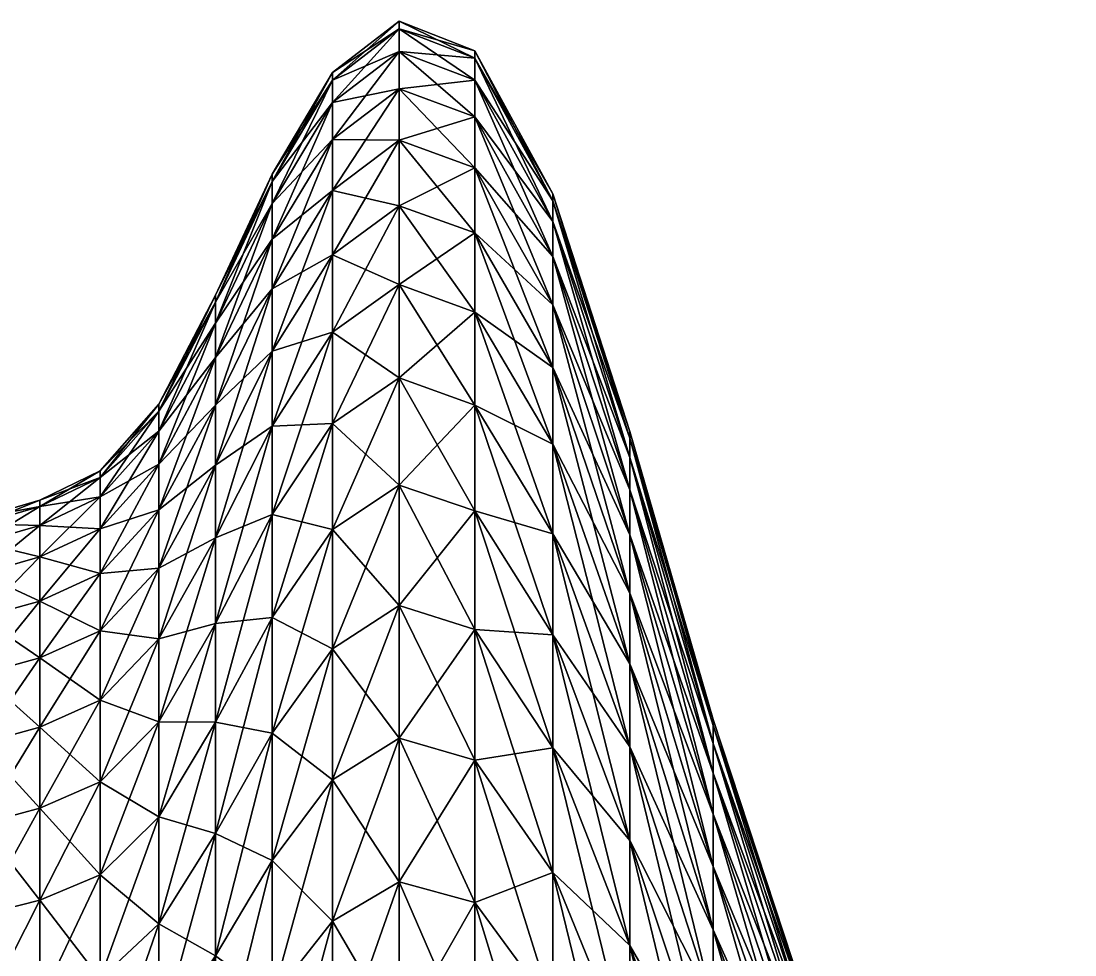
# Model space of a CAD drawing. Header units: millimetres. Extents: x -159343 to -156938, y -78749 to -77939.
# Drawn here: x -157414.814 to -157411.963, y -78053.363 to -78050.836 of the extents above; entities that cross this region are included whole.
import ezdxf

# ---------------------------------------------------------------- set-up
doc = ezdxf.new("R2010")
doc.units = ezdxf.units.MM
doc.header["$LTSCALE"] = 2
doc.header["$MEASUREMENT"] = 0
doc.layers.get('0').update_dxf_attribs({"linetype": 'CONTINUOUS'})

# ---------------------------------------------------------------- blocks, each defined once
blk = doc.blocks.new('Rectangle34354600')
at = {"color": 0}
mesh = blk.add_polyface(dxfattribs=at)
corners = [(-1.7927, 2.0517, -0.4671), (-2.553, 2.303, -0.4132), (-2.5954, 2.303, -0.8312), (-1.8392, 2.0517, -0.934), (-3.2131, 2.6093, -0.3697), (-3.2513, 2.6093, -0.7447), (-2.665, 2.303, -1.249), (-1.916, 2.0517, -1.398), (-3.3139, 2.6093, -1.12), (-2.7606, 2.303, -1.6616), (-2.0226, 2.0517, -1.8561), (-3.3997, 2.6093, -1.4906), (-2.8813, 2.303, -2.0641), (-2.1583, 2.0517, -2.3053), (-3.5079, 2.6093, -1.8517), (-3.6577, 2.9899, -0.3471), (-3.2001, 2.6093, 0), (-3.6374, 2.6093, -2.1982), (-3.0262, 2.303, -2.4514), (-1.777, 2.0517, 0), (-2.5386, 2.303, 0), (-2.5158, 2.0517, -3.1683), (-3.1976, 2.303, -2.8276), (-3.3968, 2.303, -3.1976), (-2.7375, 2.0517, -3.5819), (-3.6209, 2.303, -3.557), (-2.3226, 2.0517, -2.7428), (-3.7908, 2.6093, -2.5348), (-3.6209, 2.303, 3.557), (-2.986, 2.0517, 3.9812), (-3.2598, 2.0517, 4.3636), (-3.3968, 2.303, 3.1976), (-2.7375, 2.0517, 3.582), (-3.1976, 2.303, 2.8276), (-2.5158, 2.0517, 3.1683), (-3.6374, 2.6093, 2.1982), (-3.0262, 2.303, 2.4514), (-2.3226, 2.0517, 2.7428), (-2.1583, 2.0517, 2.3053), (-2.8813, 2.303, 2.0641), (-2.7606, 2.303, 1.6616), (-2.0226, 2.0517, 1.8561), (-3.5079, 2.6093, 1.8517), (-3.3997, 2.6093, 1.4906), (-2.665, 2.303, 1.249), (-1.916, 2.0517, 1.398), (-3.3139, 2.6093, 1.12), (-2.5954, 2.303, 0.8312), (-1.8392, 2.0517, 0.934), (-3.2513, 2.6093, 0.7447), (-2.553, 2.303, 0.4132), (-1.7927, 2.0517, 0.4671), (-3.2131, 2.6093, 0.3697), (-3.6464, 2.9899, 0), (-3.6577, 2.9899, 0.3471)]
mesh.append_faces([[corners[k] for k in face] for face in [(0, 1, 2), (2, 3, 0), (1, 4, 5), (5, 2, 1), (3, 2, 6), (6, 7, 3), (2, 5, 8), (8, 6, 2), (7, 6, 9), (9, 10, 7), (6, 8, 11), (11, 9, 6), (10, 9, 12), (12, 13, 10), (9, 11, 14), (14, 12, 9), (15, 4, 16), (12, 14, 17), (13, 12, 18), (1, 0, 19), (4, 1, 20), (21, 22, 23), (24, 23, 25), (27, 22, 18), (28, 29, 30), (29, 28, 31), (31, 32, 29), (32, 31, 33), (33, 34, 32), (34, 33, 36), (38, 39, 40), (40, 41, 38), (39, 42, 43), (43, 40, 39), (41, 40, 44), (44, 45, 41), (40, 43, 46), (46, 44, 40), (45, 44, 47), (47, 48, 45), (44, 46, 49), (49, 47, 44), (48, 47, 50), (50, 51, 48), (47, 49, 52), (52, 50, 47), (50, 52, 16), (51, 50, 20), (39, 38, 37), (42, 39, 36), (54, 52, 49)]], dxfattribs={"vtx0": -1, "vtx1": -1, "vtx2": -1, "color": 0})
mesh.append_faces([[corners[k] for k in face] for face in [(17, 18, 12), (19, 20, 1), (20, 16, 4), (26, 18, 22), (35, 36, 33), (36, 37, 34), (53, 16, 52), (16, 20, 50), (20, 19, 51), (37, 36, 39)]], dxfattribs={"vtx1": -1, "vtx2": -1, "color": 0})
mesh = blk.add_polyface(dxfattribs=at)
corners = [(-1.2988, 1.836, -2.0462), (-2.0226, 2.0517, -1.8561), (-2.1583, 2.0517, -2.3053), (-3.0262, 2.303, -2.4514), (-2.3226, 2.0517, -2.7428), (-1.6329, 1.836, -3.0285), (-1.4493, 1.836, -2.5412), (-2.1982, 1.2377, -5.9225), (-2.2519, 1.4339, -5.8677), (-2.6507, 1.4339, -6.2936), (-1.8259, 1.2377, -5.467), (-1.8826, 1.4339, -5.4176), (-1.8477, 1.836, -3.5029), (-2.5158, 2.0517, -3.1683), (-2.7375, 2.0517, -3.5819), (-2.0912, 1.836, -3.9593), (-3.3968, 2.303, -3.1976), (-1.5578, 1.6365, -4.2691), (-2.3634, 1.836, -4.3972), (-1.8503, 1.6365, -4.7401), (-2.986, 2.0517, -3.9812), (-2.6639, 1.836, -4.8162), (-2.1735, 1.6365, -5.1905), (-3.2598, 2.0517, -4.3636), (-2.9923, 1.836, -5.2159), (-2.5276, 1.6365, -5.6209), (-2.9128, 1.6365, -6.0315), (-1.5438, 1.4339, -4.9449), (-3.1976, 2.303, -2.8276), (-2.596, 1.2377, -6.3483), (-3.0766, 1.4339, -6.6924), (-2.6507, 1.4339, 6.2936), (-2.596, 1.2377, 6.3483), (-3.0218, 1.2377, 6.7461), (-3.0766, 1.4339, 6.6924), (-2.9128, 1.6365, 6.0315), (-2.2519, 1.4339, 5.8677), (-2.1982, 1.2377, 5.9225), (-1.8825, 1.4339, 5.4176), (-1.8259, 1.2377, 5.467), (-1.5438, 1.4339, 4.9449), (-2.5275, 1.6365, 5.6209), (-2.9923, 1.836, 5.2159), (-2.6639, 1.836, 4.8162), (-2.1735, 1.6365, 5.1906), (-2.3634, 1.836, 4.3972), (-1.8503, 1.6365, 4.7401), (-2.986, 2.0517, 3.9812), (-2.0912, 1.836, 3.9593), (-1.5578, 1.6365, 4.2691), (-2.7375, 2.0517, 3.582), (-1.8477, 1.836, 3.5029), (-2.5158, 2.0517, 3.1683), (-2.3226, 2.0517, 2.7428), (-1.6329, 1.836, 3.0285), (-1.4493, 1.836, 2.5412), (-2.1583, 2.0517, 2.3053), (-2.0226, 2.0517, 1.8561)]
mesh.append_faces([[corners[k] for k in face] for face in [(0, 1, 2), (6, 2, 4), (12, 13, 14), (14, 15, 12), (16, 14, 13), (17, 15, 18), (18, 19, 17), (15, 14, 20), (20, 18, 15), (19, 18, 21), (21, 22, 19), (18, 20, 23), (23, 21, 18), (22, 21, 24), (24, 25, 22), (8, 25, 26), (11, 22, 25), (13, 12, 5), (27, 19, 22), (28, 13, 4), (36, 37, 32), (38, 39, 37), (41, 42, 43), (43, 44, 41), (44, 43, 45), (45, 46, 44), (47, 45, 43), (46, 45, 48), (48, 49, 46), (45, 47, 50), (50, 48, 45), (49, 48, 51), (48, 50, 52), (52, 51, 48), (42, 41, 35), (51, 52, 53), (38, 44, 46), (36, 41, 44), (55, 56, 57), (56, 55, 54)]], dxfattribs={"vtx0": -1, "vtx1": -1, "vtx2": -1, "color": 0})
mesh.append_faces([[corners[k] for k in face] for face in [(7, 8, 9), (10, 11, 8), (25, 8, 11), (22, 11, 27), (33, 34, 31), (37, 36, 38), (39, 38, 40), (41, 36, 31), (46, 40, 38), (44, 38, 36)]], dxfattribs={"vtx0": -1, "vtx2": -1, "color": 0})
mesh.append_faces([[corners[k] for k in face] for face in [(3, 4, 2), (4, 5, 6), (5, 4, 13), (31, 32, 33), (31, 35, 41), (53, 54, 51), (54, 53, 56)]], dxfattribs={"vtx1": -1, "vtx2": -1, "color": 0})
mesh.append_faces([[corners[k] for k in face] for face in [(26, 9, 8), (29, 9, 30), (35, 31, 34), (32, 31, 36)]], dxfattribs={"vtx2": -1, "color": 0})
mesh = blk.add_polyface(dxfattribs=at)
corners = [(-1.0474, 1.836, -0.5205), (-1.7927, 2.0517, -0.4671), (-1.8392, 2.0517, -0.934), (-1.0978, 1.836, -1.0353), (-0.4863, 1.6365, -1.1174), (-1.1816, 1.836, -1.5441), (-1.916, 2.0517, -1.398), (-0.5764, 1.6365, -1.6645), (-1.2988, 1.836, -2.0462), (-0.7025, 1.6365, -2.2044), (-2.0226, 2.0517, -1.8561), (-1.4493, 1.836, -2.5412), (-0.865, 1.6365, -2.7375), (-2.1583, 2.0517, -2.3053), (-1.0306, 1.836, 0), (-1.777, 2.0517, 0), (-1.6329, 1.836, -3.0285), (-1.0637, 1.6365, -3.2642), (-0.891, 1.2377, -3.9661), (-0.9621, 1.4339, -3.9375), (-1.2366, 1.4339, -4.451), (-1.5438, 1.4339, -4.9449), (-1.482, 1.2377, -4.9862), (-1.1694, 1.2377, -4.4844), (-1.8826, 1.4339, -5.4176), (-1.2957, 1.6365, -3.7773), (-1.8477, 1.836, -3.5029), (-2.0912, 1.836, -3.9593), (-1.5578, 1.6365, -4.2691), (-0.7213, 1.4339, -3.4061), (-1.8503, 1.6365, -4.7401), (-1.5438, 1.4339, 4.9449), (-1.482, 1.2377, 4.9862), (-1.8259, 1.2377, 5.467), (-1.2366, 1.4339, 4.451), (-1.1694, 1.2377, 4.4844), (-0.9621, 1.4339, 3.9375), (-0.891, 1.2377, 3.9661), (-1.8477, 1.836, 3.5029), (-1.2957, 1.6365, 3.7773), (-1.5578, 1.6365, 4.2691), (-1.0637, 1.6365, 3.2642), (-0.7213, 1.4339, 3.4061), (-1.8503, 1.6365, 4.7401), (-1.6329, 1.836, 3.0285), (-0.865, 1.6365, 2.7375), (-1.4493, 1.836, 2.5412), (-1.2988, 1.836, 2.0462), (-0.7025, 1.6365, 2.2044), (-2.0226, 2.0517, 1.8561), (-1.1816, 1.836, 1.5441), (-1.916, 2.0517, 1.398), (-0.5764, 1.6365, 1.6645), (-1.0978, 1.836, 1.0353), (-1.8392, 2.0517, 0.934), (-0.4863, 1.6365, 1.1174), (-1.0474, 1.836, 0.5205), (-1.7927, 2.0517, 0.4671)]
mesh.append_faces([[corners[k] for k in face] for face in [(0, 1, 2), (2, 3, 0), (4, 3, 5), (3, 2, 6), (6, 5, 3), (7, 5, 8), (8, 9, 7), (5, 6, 10), (10, 8, 5), (9, 8, 11), (11, 12, 9), (13, 11, 8), (1, 0, 14), (12, 11, 16), (21, 22, 23), (25, 26, 27), (27, 28, 25), (26, 25, 17), (20, 28, 30), (19, 25, 28), (31, 32, 33), (34, 35, 32), (36, 37, 35), (38, 39, 40), (36, 39, 41), (34, 40, 39), (31, 43, 40), (39, 38, 44), (45, 46, 47), (47, 48, 45), (49, 47, 46), (48, 47, 50), (47, 49, 51), (51, 50, 47), (52, 50, 53), (50, 51, 54), (54, 53, 50), (55, 53, 56), (53, 54, 57), (57, 56, 53), (46, 45, 41), (56, 57, 15)]], dxfattribs={"vtx0": -1, "vtx1": -1, "vtx2": -1, "color": 0})
mesh.append_faces([[corners[k] for k in face] for face in [(18, 19, 20), (23, 20, 21), (22, 21, 24), (25, 19, 29), (30, 21, 20), (28, 20, 19), (32, 31, 34), (35, 34, 36), (39, 36, 34), (40, 34, 31)]], dxfattribs={"vtx0": -1, "vtx2": -1, "color": 0})
mesh.append_faces([[corners[k] for k in face] for face in [(14, 15, 1), (16, 17, 12), (29, 17, 25), (17, 16, 26), (44, 41, 39), (42, 41, 45), (41, 44, 46), (15, 14, 56)]], dxfattribs={"vtx1": -1, "vtx2": -1, "color": 0})
mesh.append_faces([[corners[k] for k in face] for face in [(41, 42, 36)]], dxfattribs={"vtx2": -1, "color": 0})
mesh = blk.add_polyface(dxfattribs=at)
corners = [(-0.0629, 1.4339, -0.5832), (0.0138, 1.2377, -0.5823), (0.0336, 1.2377, 0), (-0.0438, 1.4339, 0), (-0.7213, 1.4339, -3.4061), (-0.6498, 1.2377, -3.4357), (-0.4453, 1.2377, -2.8901), (-0.5158, 1.4339, -2.86), (-0.12, 1.4339, -1.1626), (-0.0451, 1.2377, -1.1677), (-0.2148, 1.4339, -1.7364), (-0.1419, 1.2377, -1.7509), (-0.3469, 1.4339, -2.3028), (-0.2756, 1.2377, -2.3268), (-0.4324, 1.6365, -0.5627), (-1.0474, 1.836, -0.5205), (-1.0978, 1.836, -1.0353), (-0.4863, 1.6365, -1.1174), (-1.1816, 1.836, -1.5441), (-0.5764, 1.6365, -1.6645), (-0.4144, 1.6365, 0), (-0.865, 1.6365, -2.7375), (-1.0637, 1.6365, -3.2642), (-1.0306, 1.836, 0), (-0.7025, 1.6365, -2.2044), (-0.9621, 1.4339, -3.9375), (-0.891, 1.2377, -3.9661), (-0.7213, 1.4339, 3.4061), (-0.6498, 1.2377, 3.4357), (-0.891, 1.2377, 3.9661), (-0.9621, 1.4339, 3.9375), (-0.5158, 1.4339, 2.86), (-0.4453, 1.2377, 2.8901), (0.0138, 1.2377, 0.5823), (-0.0629, 1.4339, 0.5832), (-0.3469, 1.4339, 2.3028), (-0.2756, 1.2377, 2.3268), (-0.2148, 1.4339, 1.7364), (-0.1419, 1.2377, 1.7509), (-0.12, 1.4339, 1.1626), (-0.0451, 1.2377, 1.1677), (-1.1816, 1.836, 1.5441), (-0.5764, 1.6365, 1.6645), (-0.7025, 1.6365, 2.2044), (-1.0978, 1.836, 1.0353), (-0.4863, 1.6365, 1.1174), (-1.0474, 1.836, 0.5205), (-0.4324, 1.6365, 0.5627), (-0.865, 1.6365, 2.7375)]
mesh.append_faces([[corners[k] for k in face] for face in [(0, 1, 2), (8, 9, 1), (10, 11, 9), (12, 13, 11), (7, 6, 13), (14, 15, 16), (16, 17, 14), (18, 19, 17), (7, 21, 22), (15, 14, 20), (12, 24, 21), (10, 19, 24), (8, 17, 19), (0, 14, 17), (25, 26, 5), (31, 32, 28), (35, 36, 32), (37, 38, 36), (39, 40, 38), (34, 33, 40), (41, 42, 43), (44, 45, 42), (46, 47, 45), (34, 47, 20), (39, 45, 47), (37, 42, 45), (35, 43, 42), (47, 46, 23), (31, 48, 43)]], dxfattribs={"vtx0": -1, "vtx1": -1, "vtx2": -1, "color": 0})
mesh.append_faces([[corners[k] for k in face] for face in [(6, 7, 4), (1, 0, 8), (9, 8, 10), (11, 10, 12), (13, 12, 7), (14, 0, 3), (21, 7, 12), (24, 12, 10), (19, 10, 8), (17, 8, 0), (29, 30, 27), (33, 34, 3), (32, 31, 35), (36, 35, 37), (38, 37, 39), (40, 39, 34), (48, 31, 27), (47, 34, 39), (45, 39, 37), (42, 37, 35), (43, 35, 31)]], dxfattribs={"vtx0": -1, "vtx2": -1, "color": 0})
mesh.append_faces([[corners[k] for k in face] for face in [(4, 5, 6), (3, 20, 14), (20, 23, 15), (27, 28, 29), (3, 2, 33), (23, 20, 47)]], dxfattribs={"vtx1": -1, "vtx2": -1, "color": 0})
mesh.append_faces([[corners[k] for k in face] for face in [(2, 3, 0), (22, 4, 7), (5, 4, 25), (28, 27, 31), (20, 3, 34)]], dxfattribs={"vtx2": -1, "color": 0})
mesh = blk.add_polyface(dxfattribs=at)
corners = [(-1.7845, 0.7615, -4.1287), (-2.03, 0.6153, -3.9897), (-1.7829, 0.6153, -3.5289), (-2.0729, 0.7615, -4.5913), (-2.3071, 0.6153, -4.4348), (-1.8129, 0.909, -4.765), (-2.39, 0.7615, -5.0348), (-2.6123, 0.6153, -4.8612), (-2.1427, 0.909, -5.2264), (-1.9337, 1.0652, -5.3869), (-2.7328, 0.7615, -5.4546), (-2.9435, 0.6153, -5.2659), (-2.4985, 0.909, -5.6625), (-2.3004, 1.0652, -5.8363), (-1.8259, 1.2377, -5.467), (-2.1982, 1.2377, -5.9225), (-2.6507, 1.4339, -6.2936), (-2.596, 1.2377, -6.3483), (-2.6902, 1.0652, -6.2541), (-2.8765, 0.909, -6.0678), (-2.4493, 0.4629, -4.3398), (-3.0983, 0.7615, -5.846), (-2.1798, 0.4629, -3.9063), (-2.2519, 1.4339, -5.8677), (-1.9388, 0.4629, -3.4557), (-3.0766, 1.4339, -6.6924), (-3.0218, 1.2377, -6.7461), (-3.108, 1.0652, -6.6439), (-2.596, 1.2377, 6.3483), (-2.6902, 1.0652, 6.2541), (-3.108, 1.0652, 6.6439), (-3.0218, 1.2377, 6.7461), (-2.9435, 0.6153, 5.2659), (-2.7328, 0.7615, 5.4546), (-2.39, 0.7615, 5.0348), (-2.6123, 0.6153, 4.8612), (-2.4985, 0.909, 5.6625), (-2.1427, 0.909, 5.2265), (-2.3003, 1.0652, 5.8363), (-1.9337, 1.0652, 5.3869), (-2.1982, 1.2377, 5.9225), (-1.8259, 1.2377, 5.467), (-2.0729, 0.7615, 4.5914), (-2.3071, 0.6153, 4.4348), (-1.8129, 0.909, 4.765), (-1.5938, 1.0652, 4.9114), (-1.7845, 0.7615, 4.1287), (-2.03, 0.6153, 3.9897), (-1.5128, 0.909, 4.2838), (-2.1798, 0.4629, 3.9063), (-1.7829, 0.6153, 3.5289), (-3.0982, 0.7615, 5.846), (-2.8765, 0.909, 6.0678), (-2.4493, 0.4629, 4.3398), (-2.7466, 0.4629, 4.7547), (-3.0707, 0.4629, 5.1498)]
mesh.append_faces([[corners[k] for k in face] for face in [(0, 1, 2), (1, 0, 3), (3, 4, 1), (5, 3, 0), (4, 3, 6), (6, 7, 4), (3, 5, 8), (8, 6, 3), (9, 8, 5), (7, 6, 10), (10, 11, 7), (6, 8, 12), (12, 10, 6), (8, 9, 13), (13, 12, 8), (9, 14, 15), (15, 13, 9), (13, 15, 17), (12, 13, 18), (20, 4, 7), (10, 12, 19), (22, 1, 4), (23, 15, 14), (11, 10, 21), (24, 2, 1), (25, 26, 17), (30, 31, 28), (32, 33, 34), (34, 35, 32), (33, 36, 37), (37, 34, 33), (36, 38, 39), (39, 37, 36), (38, 40, 41), (41, 39, 38), (35, 34, 42), (42, 43, 35), (34, 37, 44), (44, 42, 34), (37, 39, 45), (45, 44, 37), (43, 42, 46), (46, 47, 43), (42, 44, 48), (49, 47, 50), (36, 33, 51), (53, 43, 47), (38, 36, 52), (54, 35, 43), (40, 38, 29), (55, 32, 35)]], dxfattribs={"vtx0": -1, "vtx1": -1, "vtx2": -1, "color": 0})
mesh.append_faces([[corners[k] for k in face] for face in [(16, 17, 15), (17, 18, 13), (18, 19, 12), (19, 21, 10), (19, 18, 27), (18, 17, 26), (28, 29, 30), (51, 52, 36), (52, 29, 38), (29, 28, 40)]], dxfattribs={"vtx1": -1, "vtx2": -1, "color": 0})
mesh = blk.add_polyface(dxfattribs=at)
corners = [(-1.2739, 0.3065, -1.0128), (-1.1998, 0.4629, -1.0203), (-1.283, 0.4629, -1.5239), (-1.3557, 0.3065, -1.5095), (-1.3988, 0.4629, -2.021), (-1.1182, 0.7615, -2.6623), (-1.3851, 0.6153, -2.5686), (-1.234, 0.6153, -2.068), (-1.5471, 0.4629, -2.51), (-1.5678, 0.6153, -3.0554), (-1.7275, 0.4629, -2.9893), (-1.1152, 0.6153, -1.5573), (-1.3061, 0.7615, -3.1639), (-1.7829, 0.6153, -3.5289), (-1.5279, 0.7615, -3.6513), (-1.7845, 0.7615, -4.1287), (-1.2461, 0.909, -3.7882), (-1.5128, 0.909, -4.2838), (-1.2846, 1.0652, -4.4155), (-1.8129, 0.909, -4.765), (-1.5938, 1.0652, -4.9114), (-1.1694, 1.2377, -4.4844), (-1.482, 1.2377, -4.9862), (-1.9337, 1.0652, -5.3869), (-1.8259, 1.2377, -5.467), (-1.8826, 1.4339, -5.4176), (-1.9337, 1.0652, 5.3869), (-1.8259, 1.2377, 5.467), (-1.482, 1.2377, 4.9862), (-1.5938, 1.0652, 4.9114), (-1.5128, 0.909, 4.2838), (-1.7845, 0.7615, 4.1287), (-2.0729, 0.7615, 4.5914), (-1.8129, 0.909, 4.765), (-1.2846, 1.0652, 4.4155), (-1.1694, 1.2377, 4.4844), (-2.03, 0.6153, 3.9897), (-1.5279, 0.7615, 3.6513), (-1.7829, 0.6153, 3.5289), (-1.2461, 0.909, 3.7882), (-1.0097, 1.0652, 3.9047), (-1.9388, 0.4629, 3.4557), (-1.5678, 0.6153, 3.0554), (-1.7275, 0.4629, 2.9893), (-1.0164, 0.909, 3.2839), (-1.3061, 0.7615, 3.1639), (-1.7973, 0.3065, 2.9604), (-1.5471, 0.4629, 2.51), (-1.6174, 0.3065, 2.4832), (-1.3988, 0.4629, 2.0211), (-1.4702, 0.3065, 1.9996), (-1.283, 0.4629, 1.5239), (-1.3557, 0.3065, 1.5095), (-1.1998, 0.4629, 1.0203), (-1.2739, 0.3065, 1.0128), (-1.1496, 0.4629, 0.5118), (-1.3851, 0.6153, 2.5686), (-1.1182, 0.7615, 2.6623), (-1.234, 0.6153, 2.068), (-1.1152, 0.6153, 1.5573)]
mesh.append_faces([[corners[k] for k in face] for face in [(5, 6, 7), (8, 6, 9), (4, 7, 6), (2, 11, 7), (6, 5, 12), (13, 14, 15), (14, 16, 17), (17, 15, 14), (18, 17, 16), (15, 17, 19), (17, 18, 20), (20, 19, 17), (18, 21, 22), (22, 20, 18), (19, 20, 23), (20, 22, 24), (24, 23, 20), (14, 13, 9), (16, 14, 12), (25, 24, 22), (26, 27, 28), (28, 29, 26), (30, 31, 32), (33, 29, 34), (34, 30, 33), (29, 28, 35), (35, 34, 29), (36, 31, 37), (37, 38, 36), (31, 30, 39), (39, 37, 31), (30, 34, 40), (40, 39, 30), (41, 38, 42), (37, 39, 44), (38, 37, 45), (57, 56, 42), (49, 58, 59), (47, 56, 58)]], dxfattribs={"vtx0": -1, "vtx1": -1, "vtx2": -1, "color": 0})
mesh.append_faces([[corners[k] for k in face] for face in [(0, 1, 2), (3, 2, 4), (6, 8, 4), (7, 4, 2), (11, 2, 1), (48, 47, 49), (50, 49, 51), (52, 51, 53), (54, 53, 55), (56, 47, 43), (59, 51, 49), (58, 49, 47)]], dxfattribs={"vtx0": -1, "vtx2": -1, "color": 0})
mesh.append_faces([[corners[k] for k in face] for face in [(12, 9, 6), (10, 9, 13), (9, 12, 14), (44, 45, 37), (45, 42, 38), (43, 42, 56), (42, 45, 57)]], dxfattribs={"vtx1": -1, "vtx2": -1, "color": 0})
mesh.append_faces([[corners[k] for k in face] for face in [(9, 10, 8), (42, 43, 41), (46, 43, 47)]], dxfattribs={"vtx2": -1, "color": 0})
mesh = blk.add_polyface(dxfattribs=at)
corners = [(-1.1496, 0.4629, -0.5118), (-1.2248, 0.3065, -0.5097), (-1.2085, 0.3065, 0), (-1.1329, 0.4629, 0), (-1.1998, 0.4629, -1.0203), (-0.9775, 0.6153, -0.5197), (-0.6951, 0.7615, -0.5352), (-0.7495, 0.7615, -1.0744), (-1.0295, 0.6153, -1.04), (-0.8389, 0.7615, -1.6123), (-1.1152, 0.6153, -1.5573), (-0.9621, 0.7615, -2.1434), (-1.234, 0.6153, -2.068), (-0.6604, 0.909, -2.2258), (-1.1182, 0.7615, -2.6623), (-0.8222, 0.909, -2.7648), (-0.9601, 0.6153, 0), (-0.7729, 1.0652, -3.3847), (-1.0164, 0.909, -3.2839), (-1.3061, 0.7615, -3.1639), (-1.2461, 0.909, -3.7882), (-1.0097, 1.0652, -3.9047), (-1.2846, 1.0652, -4.4155), (-0.891, 1.2377, -3.9661), (-1.1694, 1.2377, -4.4844), (-1.2366, 1.4339, -4.451), (-1.2846, 1.0652, 4.4155), (-1.1694, 1.2377, 4.4844), (-0.891, 1.2377, 3.9661), (-1.0097, 1.0652, 3.9047), (-0.6498, 1.2377, 3.4357), (-0.7729, 1.0652, 3.3847), (-1.0164, 0.909, 3.2839), (-1.2461, 0.909, 3.7882), (-1.2248, 0.3065, 0.5097), (-1.1496, 0.4629, 0.5118), (-1.3851, 0.6153, 2.5686), (-1.1182, 0.7615, 2.6623), (-0.9621, 0.7615, 2.1434), (-1.234, 0.6153, 2.068), (-0.8222, 0.909, 2.7648), (-0.6604, 0.909, 2.2258), (-0.8389, 0.7615, 1.6123), (-1.1152, 0.6153, 1.5573), (-0.5323, 0.909, 1.6733), (-0.7495, 0.7615, 1.0744), (-1.0295, 0.6153, 1.04), (-0.6951, 0.7615, 0.5352), (-0.9775, 0.6153, 0.5197), (-1.1998, 0.4629, 1.0203), (-1.3061, 0.7615, 3.1639), (-1.283, 0.4629, 1.5239), (-0.5726, 1.0652, 2.8495), (-0.6767, 0.7615, 0)]
mesh.append_faces([[corners[k] for k in face] for face in [(0, 1, 2), (5, 6, 7), (7, 8, 5), (8, 7, 9), (9, 10, 8), (10, 9, 11), (11, 12, 10), (13, 11, 9), (12, 11, 14), (11, 13, 15), (15, 14, 11), (6, 5, 16), (14, 15, 18), (4, 8, 10), (0, 5, 8), (20, 21, 22), (21, 23, 24), (24, 22, 21), (25, 24, 23), (21, 20, 18), (23, 21, 17), (26, 27, 28), (28, 29, 26), (29, 28, 30), (33, 29, 31), (36, 37, 38), (38, 39, 36), (37, 40, 41), (41, 38, 37), (39, 38, 42), (42, 43, 39), (44, 42, 38), (43, 42, 45), (45, 46, 43), (46, 45, 47), (47, 48, 46), (35, 48, 16), (49, 46, 48), (40, 37, 50), (51, 43, 46), (52, 40, 32), (48, 47, 53)]], dxfattribs={"vtx0": -1, "vtx1": -1, "vtx2": -1, "color": 0})
mesh.append_faces([[corners[k] for k in face] for face in [(1, 0, 4), (5, 0, 3), (8, 4, 0), (34, 35, 3), (48, 35, 49), (46, 49, 51)]], dxfattribs={"vtx0": -1, "vtx2": -1, "color": 0})
mesh.append_faces([[corners[k] for k in face] for face in [(3, 16, 5), (17, 18, 15), (18, 19, 14), (19, 18, 20), (18, 17, 21), (30, 31, 29), (31, 32, 33), (3, 2, 34), (50, 32, 40), (32, 31, 52), (53, 16, 48)]], dxfattribs={"vtx1": -1, "vtx2": -1, "color": 0})
mesh.append_faces([[corners[k] for k in face] for face in [(2, 3, 0), (16, 3, 35)]], dxfattribs={"vtx2": -1, "color": 0})
mesh = blk.add_polyface(dxfattribs=at)
corners = [(-0.6951, 0.7615, -0.5352), (-0.3824, 0.909, -0.5539), (-0.4392, 0.909, -1.1138), (-0.7495, 0.7615, -1.0744), (-0.1194, 1.0652, -0.5711), (-0.1779, 1.0652, -1.1482), (0.0138, 1.2377, -0.5823), (-0.0451, 1.2377, -1.1677), (-0.5323, 0.909, -1.6733), (-0.8389, 0.7615, -1.6123), (-0.2738, 1.0652, -1.7247), (-0.1419, 1.2377, -1.7509), (-0.6604, 0.909, -2.2258), (-0.4058, 1.0652, -2.294), (-0.2756, 1.2377, -2.3268), (-0.5726, 1.0652, -2.8495), (-0.8222, 0.909, -2.7648), (-0.4453, 1.2377, -2.8901), (-0.9601, 0.6153, 0), (-0.6767, 0.7615, 0), (-0.6498, 1.2377, -3.4357), (-0.7729, 1.0652, -3.3847), (-0.3632, 0.909, 0), (-0.0996, 1.0652, 0), (0.0336, 1.2377, 0), (-0.891, 1.2377, -3.9661), (-0.8222, 0.909, 2.7648), (-0.5726, 1.0652, 2.8495), (-0.4058, 1.0652, 2.294), (-0.6604, 0.909, 2.2258), (-0.4453, 1.2377, 2.8901), (-0.2756, 1.2377, 2.3268), (-0.9621, 0.7615, 2.1434), (-0.5323, 0.909, 1.6733), (-0.2738, 1.0652, 1.7247), (-0.1419, 1.2377, 1.7509), (-0.8389, 0.7615, 1.6123), (-0.4392, 0.909, 1.1138), (-0.7495, 0.7615, 1.0744), (-0.1779, 1.0652, 1.1482), (-0.0451, 1.2377, 1.1677), (-0.3824, 0.909, 0.5539), (-0.6951, 0.7615, 0.5352), (-0.1194, 1.0652, 0.5711), (0.0138, 1.2377, 0.5823), (-0.7729, 1.0652, 3.3847), (-0.6498, 1.2377, 3.4357)]
mesh.append_faces([[corners[k] for k in face] for face in [(0, 1, 2), (2, 3, 0), (1, 4, 5), (5, 2, 1), (4, 6, 7), (7, 5, 4), (3, 2, 8), (8, 9, 3), (2, 5, 10), (10, 8, 2), (5, 7, 11), (11, 10, 5), (9, 8, 12), (8, 10, 13), (13, 12, 8), (10, 11, 14), (14, 13, 10), (12, 13, 15), (15, 16, 12), (13, 14, 17), (17, 15, 13), (15, 17, 20), (1, 0, 19), (16, 15, 21), (4, 1, 22), (6, 4, 23), (26, 27, 28), (28, 29, 26), (27, 30, 31), (31, 28, 27), (32, 29, 33), (29, 28, 34), (34, 33, 29), (28, 31, 35), (35, 34, 28), (36, 33, 37), (37, 38, 36), (33, 34, 39), (39, 37, 33), (34, 35, 40), (40, 39, 34), (38, 37, 41), (41, 42, 38), (37, 39, 43), (43, 41, 37), (39, 40, 44), (44, 43, 39), (43, 44, 24), (41, 43, 23), (42, 41, 22), (30, 27, 45)]], dxfattribs={"vtx0": -1, "vtx1": -1, "vtx2": -1, "color": 0})
mesh.append_faces([[corners[k] for k in face] for face in [(18, 19, 0), (20, 21, 15), (19, 22, 1), (22, 23, 4), (23, 24, 6), (21, 20, 25), (24, 23, 43), (23, 22, 41), (22, 19, 42), (45, 46, 30)]], dxfattribs={"vtx1": -1, "vtx2": -1, "color": 0})
mesh = blk.add_polyface(dxfattribs=at)
corners = [(-2.0624, 0, -3.4004), (-2.0487, 0.1526, -3.4065), (-2.2847, 0.1526, -3.8499), (-2.2979, 0, -3.8428), (-2.0075, 0.3065, -3.425), (-2.2454, 0.3065, -3.871), (-2.548, 0.1526, -4.2739), (-2.5603, 0, -4.2656), (-2.511, 0.3065, -4.2986), (-2.839, 0.1526, -4.6793), (-2.8505, 0, -4.6699), (-2.8044, 0.3065, -4.7076), (-3.1254, 0.3065, -5.0981), (-1.9388, 0.4629, -3.4557), (-1.7973, 0.3065, -2.9604), (-1.7275, 0.4629, -2.9893), (-2.1798, 0.4629, -3.9063), (-2.4493, 0.4629, -4.3398), (-1.8532, 0, -2.9372), (-1.8393, 0.1526, -2.943), (-2.7466, 0.4629, -4.7547), (-3.0707, 0.4629, -5.1498), (-1.7829, 0.6153, -3.5289), (-2.6123, 0.6153, -4.8612), (-2.9435, 0.6153, -5.2659), (-2.3071, 0.6153, -4.4348), (-2.03, 0.6153, -3.9897), (-2.8505, 0, 4.6699), (-2.839, 0.1526, 4.6793), (-2.548, 0.1526, 4.2739), (-2.5603, 0, 4.2656), (-2.8043, 0.3065, 4.7076), (-2.511, 0.3065, 4.2986), (-2.2847, 0.1526, 3.8499), (-2.2979, 0, 3.8428), (-2.2454, 0.3065, 3.871), (-2.0487, 0.1526, 3.4065), (-2.0624, 0, 3.4004), (-2.0075, 0.3065, 3.425), (-1.7275, 0.4629, 2.9893), (-1.7973, 0.3065, 2.9604), (-1.9388, 0.4629, 3.4557), (-2.7466, 0.4629, 4.7547), (-3.1254, 0.3065, 5.0981), (-1.8393, 0.1526, 2.943), (-2.4493, 0.4629, 4.3398), (-1.8532, 0, 2.9372), (-2.1798, 0.4629, 3.9063), (-1.7829, 0.6153, 3.5289), (-2.03, 0.6153, 3.9897), (-2.3071, 0.6153, 4.4348), (-2.6123, 0.6153, 4.8612), (-3.0707, 0.4629, 5.1498)]
mesh.append_faces([[corners[k] for k in face] for face in [(0, 1, 2), (2, 3, 0), (1, 4, 5), (5, 2, 1), (3, 2, 6), (6, 7, 3), (2, 5, 8), (8, 6, 2), (7, 6, 9), (9, 10, 7), (6, 8, 11), (11, 9, 6), (9, 11, 12), (13, 4, 14), (16, 5, 4), (17, 8, 5), (1, 0, 18), (20, 11, 8), (4, 1, 19), (20, 23, 24), (27, 28, 29), (29, 30, 27), (28, 31, 32), (32, 29, 28), (30, 29, 33), (33, 34, 30), (29, 32, 35), (35, 33, 29), (34, 33, 36), (36, 37, 34), (33, 35, 38), (38, 36, 33), (42, 31, 43), (36, 38, 40), (45, 32, 31), (37, 36, 44), (47, 35, 32), (41, 38, 35)]], dxfattribs={"vtx0": -1, "vtx1": -1, "vtx2": -1, "color": 0})
mesh.append_faces([[corners[k] for k in face] for face in [(4, 13, 16), (5, 16, 17), (8, 17, 20), (11, 20, 21), (22, 13, 15), (24, 21, 20), (23, 20, 17), (25, 17, 16), (26, 16, 13), (38, 41, 39), (31, 42, 45), (32, 45, 47), (35, 47, 41), (48, 41, 47), (49, 47, 45), (50, 45, 42), (51, 42, 52)]], dxfattribs={"vtx0": -1, "vtx2": -1, "color": 0})
mesh.append_faces([[corners[k] for k in face] for face in [(18, 19, 1), (19, 14, 4), (39, 40, 38), (40, 44, 36), (44, 46, 37)]], dxfattribs={"vtx1": -1, "vtx2": -1, "color": 0})
mesh.append_faces([[corners[k] for k in face] for face in [(14, 15, 13)]], dxfattribs={"vtx2": -1, "color": 0})
mesh = blk.add_polyface(dxfattribs=at)
corners = [(-1.285, 0, -0.5079), (-1.27, 0.1526, -0.5084), (-1.3184, 0.1526, -1.0083), (-1.3332, 0, -1.0068), (-1.2248, 0.3065, -0.5097), (-1.2739, 0.3065, -1.0128), (-1.3994, 0.1526, -1.5008), (-1.4139, 0, -1.4979), (-1.3557, 0.3065, -1.5095), (-1.513, 0.1526, -1.9867), (-1.5273, 0, -1.9825), (-1.4702, 0.3065, -1.9996), (-1.6596, 0.1526, -2.4672), (-1.6737, 0, -2.4618), (-1.6174, 0.3065, -2.4832), (-1.7275, 0.4629, -2.9893), (-1.7973, 0.3065, -2.9604), (-1.5471, 0.4629, -2.51), (-1.1998, 0.4629, -1.0203), (-1.8393, 0.1526, -2.943), (-1.283, 0.4629, -1.5239), (-1.8532, 0, -2.9372), (-1.269, 0, 0), (-1.2539, 0.1526, 0), (-1.3988, 0.4629, -2.021), (-1.2085, 0.3065, 0), (-1.6737, 0, 2.4618), (-1.6596, 0.1526, 2.4672), (-1.513, 0.1526, 1.9867), (-1.5273, 0, 1.9825), (-1.6174, 0.3065, 2.4832), (-1.4702, 0.3065, 1.9996), (-1.3994, 0.1526, 1.5008), (-1.4139, 0, 1.4979), (-1.3557, 0.3065, 1.5095), (-1.3184, 0.1526, 1.0083), (-1.3332, 0, 1.0068), (-1.2739, 0.3065, 1.0128), (-1.27, 0.1526, 0.5084), (-1.285, 0, 0.5079), (-1.2248, 0.3065, 0.5097), (-1.5471, 0.4629, 2.51), (-1.7973, 0.3065, 2.9604), (-1.3988, 0.4629, 2.0211), (-1.283, 0.4629, 1.5239), (-1.8532, 0, 2.9372), (-1.8393, 0.1526, 2.943), (-1.1998, 0.4629, 1.0203), (-1.1496, 0.4629, 0.5118)]
mesh.append_faces([[corners[k] for k in face] for face in [(0, 1, 2), (2, 3, 0), (1, 4, 5), (5, 2, 1), (3, 2, 6), (6, 7, 3), (2, 5, 8), (8, 6, 2), (7, 6, 9), (9, 10, 7), (6, 8, 11), (11, 9, 6), (10, 9, 12), (12, 13, 10), (9, 11, 14), (14, 12, 9), (18, 5, 4), (12, 14, 16), (20, 8, 5), (13, 12, 19), (1, 0, 22), (24, 11, 8), (4, 1, 23), (17, 14, 11), (26, 27, 28), (28, 29, 26), (27, 30, 31), (31, 28, 27), (29, 28, 32), (32, 33, 29), (28, 31, 34), (34, 32, 28), (33, 32, 35), (35, 36, 33), (32, 34, 37), (37, 35, 32), (36, 35, 38), (38, 39, 36), (35, 37, 40), (40, 38, 35), (41, 30, 42), (43, 31, 30), (38, 40, 25), (44, 34, 31), (39, 38, 23), (27, 26, 45), (47, 37, 34), (30, 27, 46), (48, 40, 37)]], dxfattribs={"vtx0": -1, "vtx1": -1, "vtx2": -1, "color": 0})
mesh.append_faces([[corners[k] for k in face] for face in [(14, 17, 15), (11, 24, 17)]], dxfattribs={"vtx0": -1, "vtx2": -1, "color": 0})
mesh.append_faces([[corners[k] for k in face] for face in [(15, 16, 14), (16, 19, 12), (19, 21, 13), (22, 23, 1), (23, 25, 4), (25, 23, 38), (23, 22, 39), (45, 46, 27), (46, 42, 30)]], dxfattribs={"vtx1": -1, "vtx2": -1, "color": 0})

msp = doc.modelspace()

# ---------------------------------------------------------------- block references
at = {"color": 0, "extrusion": (-1.19209e-07, 1.78814e-07, 1), "xscale": 1.043634057046305, "yscale": -1.043634176254289, "zscale": -1.043634057044983, "rotation": 89.99990938672221}
msp.add_blockref('Rectangle34354600', (-157415.0836, -78050.8703, -4356.6232), dxfattribs=at)

doc.saveas('drawing.dxf')
